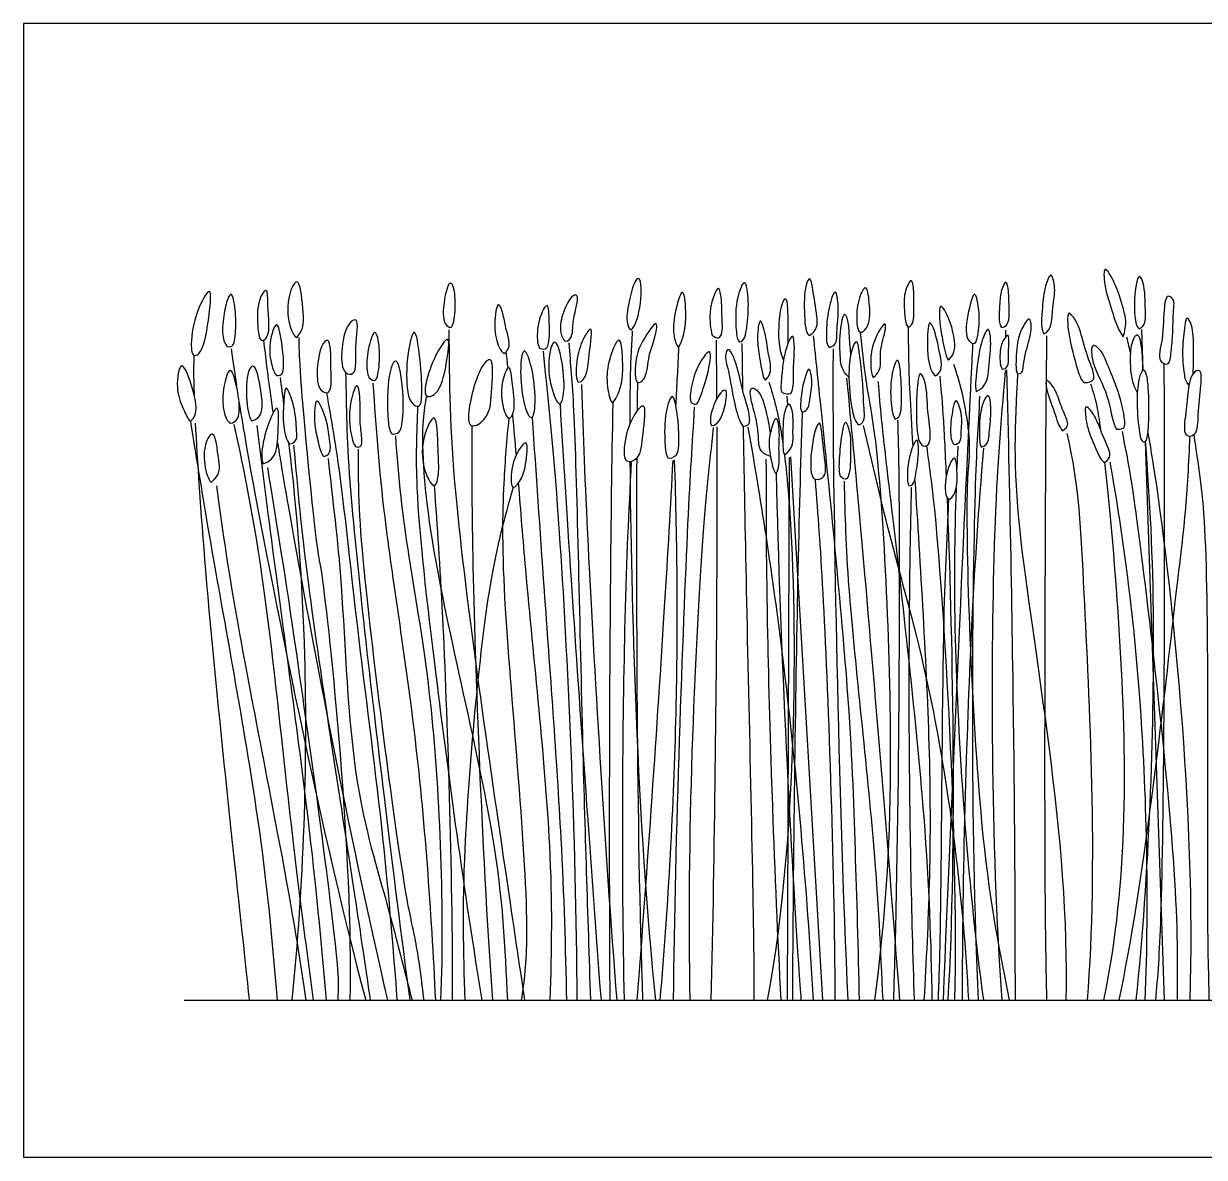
# Model space of a CAD drawing. Header units: millimetres. Extents: x 0.2 to 24.3, y 8.3 to 14.
# Drawn here: x 21.366 to 22.874, y 8.339 to 9.786 of the extents above; entities that cross this region are included whole.
import ezdxf

# ---------------------------------------------------------------- set-up
doc = ezdxf.new("R2010")
doc.units = ezdxf.units.MM
for name, color, linetype, true_color in [('AG-DIAGRAM', 7, 'Continuous', 0xfecc66), ('AG-PLANTS', 7, 'Continuous', 0x66ccff), ('X-VPRT', 6, 'Continuous', 0xff00ff)]:
    doc.layers.add(name, color=color, linetype=linetype, true_color=true_color)

msp = doc.modelspace()

# ---------------------------------------------------------------- linework, layer by layer
at = {"layer": 'AG-DIAGRAM'}
msp.add_line((21.5706, 8.5392), (24.0679, 8.5392), dxfattribs=at)
at = {"layer": 'AG-PLANTS'}
for p, q in [((22.7937, 9.3959), (22.7954, 9.3433)), ((22.3409, 9.3107), (22.3416, 9.2994)), ((22.7985, 9.2529), (22.8227, 8.5392)), ((22.3454, 9.2333), (22.3862, 8.5392)), ((22.3435, 9.2324), (22.3413, 8.5392))]:
    msp.add_line(p, q, dxfattribs=at)
for points, knots in [([(22.1414, 9.3948), (22.1394, 9.3964), (22.1342, 9.4067), (22.1395, 9.4352), (22.1462, 9.4589), (22.159, 9.4659), (22.1538, 9.4041), (22.1414, 9.3948)], [0, 0, 0, 0, 0.195833, 0.501141, 0.783511, 0.935999, 1.71948, 1.71948, 1.71948, 1.71948]), ([(22.3691, 9.3882), (22.3648, 9.3912), (22.3627, 9.4154), (22.3628, 9.4498), (22.3708, 9.4651), (22.3744, 9.4441), (22.3794, 9.4145), (22.3805, 9.394), (22.3691, 9.3882)], [0, 0, 0, 0, 0.288456, 0.640294, 0.812932, 1.023477, 1.35745, 1.627975, 1.627975, 1.627975, 1.627975]), ([(22.6689, 9.3903), (22.6649, 9.3961), (22.6672, 9.4264), (22.6697, 9.4477), (22.6783, 9.4734), (22.6849, 9.4454), (22.6795, 9.4265), (22.6796, 9.3935), (22.6689, 9.3903)], [0, 0, 0, 0, 0.32346, 0.616115, 0.83701, 1.066354, 1.349863, 1.678631, 1.678631, 1.678631, 1.678631]), ([(22.7703, 9.3863), (22.7621, 9.3992), (22.7564, 9.4206), (22.7461, 9.4488), (22.7449, 9.482), (22.7617, 9.4523), (22.7709, 9.4237), (22.7759, 9.4023), (22.7703, 9.3863)], [0, 0, 0, 0, 0.342828, 0.730733, 1.020045, 1.316444, 1.706023, 2.045989, 2.045989, 2.045989, 2.045989]), ([(22.7907, 9.3966), (22.7871, 9.3991), (22.7837, 9.4192), (22.7858, 9.4494), (22.7908, 9.4694), (22.7992, 9.4488), (22.7984, 9.4181), (22.7995, 9.4008), (22.7907, 9.3966)], [0, 0, 0, 0, 0.258667, 0.590458, 0.786921, 0.993433, 1.325268, 1.568899, 1.568899, 1.568899, 1.568899]), ([(21.5832, 9.3629), (21.5801, 9.3646), (21.5785, 9.3851), (21.5864, 9.4209), (21.6071, 9.4563), (21.6024, 9.4112), (21.5963, 9.3687), (21.5853, 9.3617), (21.5832, 9.3629)], [0, 0, 0, 0, 0.223575, 0.564004, 0.815594, 1.094531, 1.451202, 1.61216, 1.61216, 1.61216, 1.61216]), ([(21.6691, 9.3822), (21.6665, 9.3838), (21.6641, 9.4001), (21.6632, 9.4326), (21.6784, 9.4526), (21.6765, 9.4234), (21.682, 9.3871), (21.6713, 9.3808), (21.6691, 9.3822)], [0, 0, 0, 0, 0.176357, 0.483634, 0.67755, 0.910777, 1.219307, 1.380115, 1.380115, 1.380115, 1.380115]), ([(21.7145, 9.3855), (21.7116, 9.3864), (21.7063, 9.3973), (21.7015, 9.418), (21.7054, 9.4465), (21.7178, 9.4649), (21.723, 9.4212), (21.7246, 9.3955), (21.7145, 9.3855)], [0, 0, 0, 0, 0.200032, 0.468187, 0.778546, 0.966509, 1.296645, 1.625002, 1.625002, 1.625002, 1.625002]), ([(22.2454, 9.3887), (22.2431, 9.3959), (22.2413, 9.4177), (22.2454, 9.4339), (22.2538, 9.4552), (22.2581, 9.432), (22.2569, 9.4149), (22.2602, 9.3903), (22.2527, 9.3824), (22.2454, 9.3887)], [0, 0, 0, 0, 0.275825, 0.510141, 0.702997, 0.898731, 1.136263, 1.393844, 1.555411, 1.555411, 1.555411, 1.555411]), ([(22.2797, 9.3799), (22.2771, 9.3833), (22.2751, 9.401), (22.2749, 9.4336), (22.2882, 9.466), (22.2928, 9.4283), (22.29, 9.4018), (22.287, 9.3805), (22.2797, 9.3799)], [0, 0, 0, 0, 0.242948, 0.582292, 0.831142, 1.098162, 1.41832, 1.669173, 1.669173, 1.669173, 1.669173]), ([(22.4344, 9.3925), (22.4312, 9.3937), (22.429, 9.4113), (22.4313, 9.434), (22.4428, 9.4571), (22.4467, 9.4278), (22.4481, 9.4014), (22.4371, 9.3915), (22.4344, 9.3925)], [0, 0, 0, 0, 0.211145, 0.48244, 0.681952, 0.908786, 1.190748, 1.371884, 1.371884, 1.371884, 1.371884]), ([(22.4956, 9.3986), (22.492, 9.4023), (22.4906, 9.4254), (22.4902, 9.4432), (22.5014, 9.4661), (22.5036, 9.4382), (22.5023, 9.4188), (22.5035, 9.4013), (22.4956, 9.3986)], [0, 0, 0, 0, 0.280181, 0.525742, 0.737064, 0.958991, 1.199317, 1.458042, 1.458042, 1.458042, 1.458042]), ([(22.6148, 9.3982), (22.6109, 9.4041), (22.6128, 9.4273), (22.6137, 9.4446), (22.6212, 9.4617), (22.6248, 9.4419), (22.6241, 9.4279), (22.6263, 9.3993), (22.6148, 9.3982)], [0, 0, 0, 0, 0.300545, 0.561573, 0.747445, 0.944615, 1.194504, 1.505616, 1.505616, 1.505616, 1.505616]), ([(22.0574, 9.3809), (22.0547, 9.3833), (22.0502, 9.3923), (22.0523, 9.415), (22.0651, 9.4399), (22.0758, 9.4405), (22.0691, 9.4155), (22.0671, 9.4002), (22.0662, 9.3814), (22.0574, 9.3809)], [0, 0, 0, 0, 0.193954, 0.465953, 0.75593, 0.880515, 1.13757, 1.388041, 1.630568, 1.630568, 1.630568, 1.630568]), ([(22.2025, 9.3728), (22.2004, 9.3739), (22.1945, 9.3896), (22.1963, 9.4135), (22.2077, 9.4548), (22.2135, 9.4162), (22.2106, 9.3868), (22.2025, 9.3728)], [0, 0, 0, 0, 0.216777, 0.530031, 0.817733, 1.087754, 1.59191, 1.59191, 1.59191, 1.59191]), ([(22.3365, 9.3571), (22.3301, 9.3719), (22.3301, 9.4057), (22.3339, 9.4281), (22.3406, 9.4398), (22.3421, 9.4139), (22.3418, 9.3969), (22.3421, 9.3842), (22.3422, 9.3781)], [0, 0, 0, 0, 0.363124, 0.651947, 0.790822, 1.037393, 1.292865, 1.534776, 1.534776, 1.534776, 1.534776]), ([(22.3947, 9.373), (22.3912, 9.3767), (22.3909, 9.3959), (22.3933, 9.4224), (22.4032, 9.4531), (22.4081, 9.421), (22.4038, 9.3948), (22.4051, 9.3749), (22.3947, 9.373)], [0, 0, 0, 0, 0.257551, 0.576502, 0.823055, 1.069471, 1.390645, 1.643815, 1.643815, 1.643815, 1.643815]), ([(22.5721, 9.3836), (22.568, 9.3916), (22.5717, 9.4163), (22.5813, 9.4523), (22.5869, 9.4169), (22.5867, 9.4046), (22.584, 9.3729), (22.5742, 9.3794), (22.5721, 9.3836)], [0, 0, 0, 0, 0.306656, 0.553039, 0.789962, 1.010476, 1.262204, 1.424873, 1.424873, 1.424873, 1.424873]), ([(22.8181, 9.3561), (22.8149, 9.3619), (22.8227, 9.385), (22.8215, 9.4224), (22.8263, 9.4424), (22.8366, 9.4328), (22.8343, 9.423), (22.8343, 9.3905), (22.832, 9.3694), (22.8299, 9.3484), (22.8201, 9.3526), (22.8181, 9.3561)], [0, 0, 0, 0, 0.270518, 0.603017, 0.795528, 0.944058, 1.10616, 1.396121, 1.650685, 1.855261, 2.016068, 2.016068, 2.016068, 2.016068]), ([(21.979, 9.3654), (21.9741, 9.3685), (21.9675, 9.3861), (21.9669, 9.4123), (21.9722, 9.4341), (21.9796, 9.4117), (21.981, 9.3967), (21.9902, 9.3711), (21.979, 9.3654)], [0, 0, 0, 0, 0.266246, 0.578649, 0.783606, 0.998693, 1.255028, 1.56007, 1.56007, 1.56007, 1.56007]), ([(22.0249, 9.3718), (22.023, 9.3748), (22.0211, 9.3836), (22.0227, 9.4087), (22.0366, 9.4359), (22.0371, 9.4021), (22.0382, 9.3805), (22.0331, 9.3686), (22.0249, 9.3718)], [0, 0, 0, 0, 0.191471, 0.490364, 0.731179, 0.993649, 1.285166, 1.480132, 1.480132, 1.480132, 1.480132]), ([(22.4201, 9.3349), (22.4105, 9.3434), (22.4088, 9.3608), (22.4076, 9.3888), (22.414, 9.4238), (22.4198, 9.4027), (22.4201, 9.3859), (22.4216, 9.3704), (22.4222, 9.3627)], [0, 0, 0, 0, 0.274128, 0.622358, 0.915334, 1.118715, 1.382594, 1.672443, 1.672443, 1.672443, 1.672443]), ([(22.5471, 9.3566), (22.5432, 9.3629), (22.5393, 9.3848), (22.5358, 9.4037), (22.5348, 9.4345), (22.5499, 9.4076), (22.5546, 9.3852), (22.5572, 9.3661), (22.5471, 9.3566)], [0, 0, 0, 0, 0.324676, 0.626614, 0.89104, 1.153991, 1.475121, 1.782244, 1.782244, 1.782244, 1.782244]), ([(22.7209, 9.3281), (22.7168, 9.3311), (22.7112, 9.3455), (22.7005, 9.3891), (22.6994, 9.4043), (22.6995, 9.4214), (22.7106, 9.4071), (22.7163, 9.3934), (22.7252, 9.3575), (22.7348, 9.3387), (22.7324, 9.3283), (22.7209, 9.3281)], [0, 0, 0, 0, 0.242737, 0.613568, 0.847891, 1.023215, 1.207371, 1.436397, 1.771302, 2.031257, 2.211388, 2.211388, 2.211388, 2.211388]), ([(21.6887, 9.337), (21.6857, 9.3402), (21.6817, 9.3521), (21.6777, 9.3756), (21.69, 9.4161), (21.6968, 9.3705), (21.6984, 9.3514), (21.6968, 9.3361), (21.6887, 9.337)], [0, 0, 0, 0, 0.217708, 0.512489, 0.789907, 1.087857, 1.376973, 1.576137, 1.576137, 1.576137, 1.576137]), ([(21.777, 9.3408), (21.7721, 9.3451), (21.7705, 9.3684), (21.7769, 9.4024), (21.7958, 9.414), (21.7873, 9.3725), (21.7924, 9.3373), (21.7799, 9.3382), (21.777, 9.3408)], [0, 0, 0, 0, 0.266845, 0.578577, 0.744652, 1.047007, 1.343527, 1.504661, 1.504661, 1.504661, 1.504661]), ([(22.15, 9.3285), (22.1463, 9.331), (22.1468, 9.3581), (22.154, 9.3791), (22.1786, 9.4148), (22.171, 9.3795), (22.1636, 9.3635), (22.1622, 9.3335), (22.1522, 9.3269), (22.15, 9.3285)], [0, 0, 0, 0, 0.260741, 0.542482, 0.806197, 1.037442, 1.280649, 1.557333, 1.71754, 1.71754, 1.71754, 1.71754]), ([(22.3134, 9.3311), (22.3091, 9.3364), (22.3059, 9.3624), (22.302, 9.3814), (22.3059, 9.4176), (22.3149, 9.385), (22.3162, 9.3646), (22.3234, 9.3399), (22.3134, 9.3311)], [0, 0, 0, 0, 0.328082, 0.632949, 0.911933, 1.174936, 1.484001, 1.811283, 1.811283, 1.811283, 1.811283]), ([(22.451, 9.3347), (22.4483, 9.3399), (22.4471, 9.3561), (22.4506, 9.3825), (22.4681, 9.4104), (22.4666, 9.393), (22.4618, 9.3782), (22.4592, 9.3612), (22.462, 9.3415), (22.451, 9.3347)], [0, 0, 0, 0, 0.276167, 0.585476, 1.011015, 1.211853, 1.432979, 1.682485, 1.987082, 1.987082, 1.987082, 1.987082]), ([(22.5306, 9.3367), (22.5261, 9.3395), (22.519, 9.3595), (22.5205, 9.3953), (22.5229, 9.4069), (22.5296, 9.3967), (22.5366, 9.3649), (22.5404, 9.3412), (22.5306, 9.3367)], [0, 0, 0, 0, 0.275798, 0.626193, 0.775853, 0.926263, 1.265612, 1.552961, 1.552961, 1.552961, 1.552961]), ([(22.6356, 9.3394), (22.6336, 9.3417), (22.6333, 9.3524), (22.6344, 9.3835), (22.6431, 9.4017), (22.6512, 9.4128), (22.6542, 9.3977), (22.6494, 9.3795), (22.6424, 9.3528), (22.6424, 9.3392), (22.6356, 9.3394)], [0, 0, 0, 0, 0.1906, 0.499804, 0.756529, 0.914519, 1.085082, 1.333769, 1.631393, 1.830512, 1.830512, 1.830512, 1.830512]), ([(22.8598, 9.3394), (22.8607, 9.3503), (22.8604, 9.3715), (22.8601, 9.399), (22.8513, 9.4148), (22.8489, 9.3983), (22.8451, 9.3697), (22.847, 9.3487), (22.8487, 9.338)], [-1.481496, -1.481496, -1.481496, -1.481496, -1.187058, -0.909536, -0.740042, -0.578005, -0.29296, 0, 0, 0, 0]), ([(21.717, 9.3855), (21.7176, 9.3683), (21.7174, 9.3414), (21.7399, 9.1075), (21.7484, 9.091), (21.7869, 8.7206), (21.7824, 8.5392)], [0, 0, 0, 0, 0.370584, 1.127268, 1.438763, 2.638801, 2.638801, 2.638801, 2.638801]), ([(21.8616, 9.3025), (21.8578, 9.3071), (21.8543, 9.3232), (21.8548, 9.3648), (21.8658, 9.4058), (21.8724, 9.357), (21.8748, 9.3251), (21.8739, 9.2931), (21.8642, 9.2992), (21.8616, 9.3025)], [0, 0, 0, 0, 0.231989, 0.585116, 0.838946, 1.124303, 1.455334, 1.701984, 1.863418, 1.863418, 1.863418, 1.863418]), ([(21.8803, 9.3111), (21.8768, 9.3144), (21.8818, 9.3396), (21.8933, 9.367), (21.912, 9.3936), (21.9057, 9.3481), (21.8972, 9.3135), (21.8827, 9.3089), (21.8803, 9.3111)], [0, 0, 0, 0, 0.257452, 0.568972, 0.783419, 1.072885, 1.396946, 1.574748, 1.574748, 1.574748, 1.574748]), ([(21.9087, 9.3954), (21.9098, 9.325), (21.9092, 9.1921), (21.977, 8.7318), (21.9984, 8.587), (22.0057, 8.5392)], [0, 0, 0, 0, 0.747681, 1.88641, 2.429264, 2.429264, 2.429264, 2.429264]), ([(22.0741, 9.3286), (22.0706, 9.3345), (22.0715, 9.3608), (22.0797, 9.3835), (22.0938, 9.4052), (22.0876, 9.363), (22.085, 9.3293), (22.0741, 9.3286)], [0, 0, 0, 0, 0.310311, 0.61277, 0.816556, 1.135995, 1.489404, 1.489404, 1.489404, 1.489404]), ([(22.1431, 9.394), (22.142, 9.3706), (22.1405, 9.3539), (22.1401, 9.2927), (22.1401, 9.275)], [0.0199748, 0.0199748, 0.0199748, 0.0199748, 0.450681, 0.5948489, 0.5948489, 0.5948489, 0.5948489]), ([(22.3346, 9.3154), (22.3328, 9.3185), (22.3336, 9.3274), (22.3351, 9.3534), (22.3405, 9.3759), (22.3493, 9.3932), (22.3511, 9.3686), (22.3483, 9.3428), (22.35, 9.3206), (22.3452, 9.3112), (22.3346, 9.3154)], [0, 0, 0, 0, 0.188733, 0.474661, 0.761013, 0.944848, 1.167693, 1.47212, 1.738422, 1.919393, 1.919393, 1.919393, 1.919393]), ([(22.3744, 9.3878), (22.3778, 9.3557), (22.3844, 9.2931), (22.4217, 8.9277), (22.4273, 8.746), (22.4319, 8.604), (22.4331, 8.5392)], [0, 0, 0, 0, 0.506669, 1.474317, 2.217532, 2.883607, 2.883607, 2.883607, 2.883607]), ([(22.4344, 9.3925), (22.4366, 9.3719), (22.4412, 9.3253), (22.4613, 9.2354), (22.4813, 8.8087), (22.4638, 8.629), (22.4529, 8.5392)], [0, 0, 0, 0, 0.405437, 0.896418, 1.956375, 2.780349, 2.780349, 2.780349, 2.780349]), ([(22.4956, 9.3986), (22.4962, 9.3703), (22.4958, 9.3451), (22.5, 9.2727), (22.5016, 9.2465)], [0, 0, 0, 0, 0.4740205, 0.6927902, 0.6927902, 0.6927902, 0.6927902]), ([(22.5828, 9.3167), (22.5809, 9.3241), (22.5841, 9.3514), (22.5881, 9.3793), (22.5991, 9.4028), (22.6023, 9.378), (22.5989, 9.3485), (22.597, 9.3228), (22.5828, 9.3167)], [0, 0, 0, 0, 0.349567, 0.699768, 0.938628, 1.170884, 1.528197, 1.869021, 1.869021, 1.869021, 1.869021]), ([(22.6159, 9.3451), (22.6127, 9.3492), (22.6124, 9.3702), (22.6166, 9.382), (22.6251, 9.3924), (22.624, 9.374), (22.6241, 9.3565), (22.6231, 9.3456), (22.6159, 9.3451)], [0, 0, 0, 0, 0.276708, 0.496207, 0.648828, 0.846918, 1.106619, 1.29787, 1.29787, 1.29787, 1.29787]), ([(22.6726, 9.3879), (22.6722, 9.347), (22.671, 9.274), (22.6692, 8.7067), (22.6716, 8.5915), (22.6725, 8.5392)], [0, 0, 0, 0, 0.57046, 1.785168, 2.41605, 2.41605, 2.41605, 2.41605]), ([(22.7886, 9.315), (22.7862, 9.3197), (22.7815, 9.3295), (22.7786, 9.3613), (22.7824, 9.3844), (22.7898, 9.3917), (22.7936, 9.3771), (22.7951, 9.3577), (22.7951, 9.3477), (22.7949, 9.3428)], [0, 0, 0, 0, 0.204358, 0.496613, 0.748072, 0.870898, 1.043008, 1.278743, 1.476954, 1.476954, 1.476954, 1.476954]), ([(21.672, 9.382), (21.6746, 9.3597), (21.6782, 9.3313), (21.6828, 9.2983), (21.6842, 9.2891)], [0, 0, 0, 0, 0.422141, 0.5710672, 0.5710672, 0.5710672, 0.5710672]), ([(21.7454, 9.3187), (21.7421, 9.3224), (21.7393, 9.3359), (21.7427, 9.3733), (21.7582, 9.3893), (21.7578, 9.3453), (21.7596, 9.3109), (21.7482, 9.3157), (21.7454, 9.3187)], [0, 0, 0, 0, 0.211678, 0.53582, 0.703837, 1.013069, 1.296928, 1.474294, 1.474294, 1.474294, 1.474294]), ([(22.062, 9.3788), (22.0643, 9.3499), (22.0709, 9.2904), (22.0787, 8.8661), (22.0862, 8.6505), (22.0898, 8.5392)], [0, 0, 0, 0, 0.479369, 1.525549, 2.439349, 2.439349, 2.439349, 2.439349]), ([(22.1183, 9.3022), (22.1149, 9.3038), (22.1103, 9.3263), (22.1105, 9.3516), (22.1287, 9.3974), (22.1322, 9.3475), (22.13, 9.3169), (22.1183, 9.3022)], [0, 0, 0, 0, 0.264892, 0.590407, 0.899765, 1.218288, 1.595042, 1.595042, 1.595042, 1.595042]), ([(22.2847, 9.2726), (22.2802, 9.2772), (22.2728, 9.3023), (22.2672, 9.3417), (22.2605, 9.3622), (22.2676, 9.3763), (22.2801, 9.3405), (22.284, 9.3152), (22.2952, 9.2852), (22.2927, 9.2723), (22.2847, 9.2726)], [0, 0, 0, 0, 0.299688, 0.65739, 0.910765, 1.055824, 1.347602, 1.652067, 1.959816, 2.153887, 2.153887, 2.153887, 2.153887]), ([(22.3998, 9.3711), (22.3997, 9.346), (22.3985, 9.2968), (22.406, 8.7978), (22.4187, 8.5392)], [0, 0, 0, 0, 0.446378, 1.843606, 1.843606, 1.843606, 1.843606]), ([(22.4328, 9.2739), (22.429, 9.2764), (22.4224, 9.2937), (22.4187, 9.34), (22.4223, 9.3681), (22.4309, 9.3868), (22.4347, 9.3574), (22.4383, 9.3268), (22.4386, 9.2976), (22.4412, 9.2768), (22.4328, 9.2739)], [0, 0, 0, 0, 0.24399, 0.622193, 0.925628, 1.104251, 1.346492, 1.666467, 1.972591, 2.223646, 2.223646, 2.223646, 2.223646]), ([(22.5781, 9.3781), (22.5772, 9.3593), (22.5752, 9.3229), (22.5512, 8.811), (22.5403, 8.5392)], [0, 0, 0, 0, 0.386165, 1.799666, 1.799666, 1.799666, 1.799666]), ([(22.7621, 9.2687), (22.7567, 9.275), (22.7546, 9.307), (22.7339, 9.3455), (22.7298, 9.3616), (22.7298, 9.3802), (22.7437, 9.3681), (22.7492, 9.3534), (22.7633, 9.3225), (22.7737, 9.2815), (22.7728, 9.2675), (22.7621, 9.2687)], [0, 0, 0, 0, 0.33664, 0.703772, 0.93713, 1.124864, 1.31132, 1.535401, 1.857555, 2.223495, 2.421735, 2.421735, 2.421735, 2.421735]), ([(21.5832, 9.3629), (21.583, 9.3552), (21.5824, 9.3469), (21.583, 9.3236), (21.5834, 9.3121)], [0, 0, 0, 0, 0.2473979, 0.4118356, 0.4118356, 0.4118356, 0.4118356]), ([(21.8365, 9.2624), (21.8331, 9.2658), (21.8301, 9.2815), (21.8295, 9.3367), (21.8438, 9.3675), (21.8521, 9.3112), (21.85, 9.2808), (21.8471, 9.262), (21.8365, 9.2624)], [0, 0, 0, 0, 0.240524, 0.672634, 0.903917, 1.260247, 1.604993, 1.841389, 1.841389, 1.841389, 1.841389]), ([(21.9383, 9.273), (21.9341, 9.2743), (21.9321, 9.2939), (21.9474, 9.3495), (21.9669, 9.3634), (21.9632, 9.3188), (21.9623, 9.2832), (21.9427, 9.2717), (21.9383, 9.273)], [0, 0, 0, 0, 0.221545, 0.625819, 0.802699, 1.106244, 1.429726, 1.660982, 1.660982, 1.660982, 1.660982]), ([(22.0292, 9.3681), (22.0372, 9.291), (22.0526, 9.1458), (22.0715, 8.747), (22.0724, 8.5392)], [0, 0, 0, 0, 0.784685, 1.983046, 1.983046, 1.983046, 1.983046]), ([(22.218, 9.3029), (22.2161, 9.3095), (22.2198, 9.3297), (22.227, 9.3516), (22.2469, 9.3781), (22.2391, 9.3331), (22.2302, 9.31), (22.2253, 9.2973), (22.218, 9.3029)], [0, 0, 0, 0, 0.283583, 0.580022, 0.818232, 1.128658, 1.444188, 1.639623, 1.639623, 1.639623, 1.639623]), ([(22.4793, 9.2814), (22.4762, 9.2845), (22.4729, 9.3042), (22.4731, 9.3366), (22.4827, 9.3654), (22.4871, 9.3351), (22.4874, 9.3067), (22.4869, 9.2837), (22.4793, 9.2814)], [0, 0, 0, 0, 0.254209, 0.594718, 0.828114, 1.064194, 1.391483, 1.656257, 1.656257, 1.656257, 1.656257]), ([(21.5786, 9.2789), (21.5749, 9.2821), (21.5689, 9.2963), (21.559, 9.3186), (21.5665, 9.3649), (21.5833, 9.3164), (21.5894, 9.287), (21.5786, 9.2789)], [0, 0, 0, 0, 0.260301, 0.585575, 0.904871, 1.258676, 1.637049, 1.637049, 1.637049, 1.637049]), ([(21.6292, 9.2763), (21.6259, 9.2789), (21.6195, 9.2916), (21.6197, 9.3216), (21.6294, 9.3532), (21.6388, 9.3218), (21.6428, 9.2927), (21.6383, 9.277), (21.6292, 9.2763)], [0, 0, 0, 0, 0.224294, 0.549027, 0.803418, 1.055799, 1.384472, 1.609567, 1.609567, 1.609567, 1.609567]), ([(21.6566, 9.2791), (21.6532, 9.2855), (21.6489, 9.3088), (21.6511, 9.3445), (21.6621, 9.353), (21.6698, 9.3166), (21.6732, 9.2826), (21.6566, 9.2791)], [0, 0, 0, 0, 0.346554, 0.721919, 0.878386, 1.234585, 1.636873, 1.636873, 1.636873, 1.636873]), ([(21.777, 9.3408), (21.778, 9.2941), (21.7781, 9.2019), (21.8263, 8.7936), (21.8476, 8.6242), (21.859, 8.5392)], [0, 0, 0, 0, 0.608849, 1.642827, 2.450402, 2.450402, 2.450402, 2.450402]), ([(21.9856, 9.2826), (21.9824, 9.2831), (21.9754, 9.3021), (21.9756, 9.3278), (21.9868, 9.3568), (21.9905, 9.3219), (21.9947, 9.2931), (21.9879, 9.2822), (21.9856, 9.2826)], [0, 0, 0, 0, 0.222104, 0.510158, 0.727506, 0.97194, 1.272565, 1.437195, 1.437195, 1.437195, 1.437195]), ([(22.3601, 9.2904), (22.3574, 9.2937), (22.3589, 9.3115), (22.3622, 9.3308), (22.3697, 9.3518), (22.3743, 9.3277), (22.3697, 9.3077), (22.3688, 9.2921), (22.3601, 9.2904)], [0, 0, 0, 0, 0.247238, 0.523094, 0.725994, 0.943053, 1.223648, 1.452871, 1.452871, 1.452871, 1.452871]), ([(22.5127, 9.249), (22.5066, 9.255), (22.5057, 9.2937), (22.507, 9.3245), (22.5106, 9.3448), (22.5204, 9.324), (22.5191, 9.294), (22.5281, 9.2468), (22.5155, 9.2462), (22.5127, 9.249)], [0, 0, 0, 0, 0.336429, 0.649136, 0.824441, 1.012759, 1.321814, 1.655485, 1.809282, 1.809282, 1.809282, 1.809282]), ([(22.5537, 9.3517), (22.5649, 9.3206), (22.5778, 9.2484), (22.5657, 9.1952), (22.5826, 8.7498), (22.6103, 8.6126), (22.625, 8.5392)], [0, 0, 0, 0, 0.512395, 0.91198, 1.976128, 2.736929, 2.736929, 2.736929, 2.736929]), ([(22.6199, 9.3434), (22.6138, 9.2736), (22.6014, 9.1362), (22.6007, 8.7395), (22.6154, 8.5392)], [0, 0, 0, 0, 0.746114, 1.983183, 1.983183, 1.983183, 1.983183]), ([(22.6214, 9.3443), (22.6258, 9.1769), (22.6315, 8.8472), (22.6322, 8.6426), (22.6323, 8.5392)], [0.110313, 0.110313, 0.110313, 0.110313, 1.198081, 2.090622, 2.090622, 2.090622, 2.090622]), ([(22.6356, 9.3394), (22.632, 9.2725), (22.6247, 9.1406), (22.7034, 8.7413), (22.697, 8.5392)], [0, 0, 0, 0, 0.729049, 1.976173, 1.976173, 1.976173, 1.976173]), ([(22.8225, 9.3522), (22.8228, 9.2918), (22.8232, 9.1855), (22.8225, 8.6703), (22.8144, 8.5699), (22.8118, 8.5392)], [0, 0, 0, 0, 0.692818, 1.870973, 2.327755, 2.327755, 2.327755, 2.327755]), ([(22.8511, 9.2614), (22.8468, 9.2656), (22.8514, 9.2915), (22.8533, 9.3195), (22.8574, 9.3401), (22.8711, 9.3467), (22.87, 9.3213), (22.8654, 9.2892), (22.8666, 9.2604), (22.8537, 9.2588), (22.8511, 9.2614)], [0, 0, 0, 0, 0.27117, 0.561943, 0.791017, 0.939799, 1.162479, 1.476488, 1.734832, 1.903585, 1.903585, 1.903585, 1.903585]), ([(21.7895, 9.2464), (21.7855, 9.2524), (21.7808, 9.2756), (21.7821, 9.3018), (21.7927, 9.3348), (21.7964, 9.2994), (21.7947, 9.2767), (21.7985, 9.2563), (21.7973, 9.2438), (21.7895, 9.2464)], [0, 0, 0, 0, 0.295783, 0.607485, 0.855965, 1.114554, 1.401154, 1.659157, 1.851181, 1.851181, 1.851181, 1.851181]), ([(21.8119, 9.3274), (21.8158, 9.2702), (21.8239, 9.1523), (21.8703, 8.8763), (21.8862, 8.6539), (21.8917, 8.5392)], [0, 0, 0, 0, 0.674672, 1.529249, 2.484108, 2.484108, 2.484108, 2.484108]), ([(22.0783, 9.3255), (22.0807, 9.2566), (22.0853, 9.1216), (22.1079, 8.7352), (22.1234, 8.5392)], [0, 0, 0, 0, 0.739464, 1.960502, 1.960502, 1.960502, 1.960502]), ([(22.15, 9.3285), (22.1498, 9.3211), (22.1496, 9.3184), (22.1493, 9.2976), (22.1493, 9.2917)], [0, 0, 0, 0, 0.2414278, 0.3165626, 0.3165626, 0.3165626, 0.3165626]), ([(22.3179, 9.3284), (22.3211, 9.3184), (22.3263, 9.3008), (22.3326, 9.2711), (22.3356, 9.2505)], [0, 0, 0, 0, 0.2885568, 0.5858716, 0.5858716, 0.5858716, 0.5858716]), ([(22.4171, 9.3336), (22.4232, 9.2695), (22.4351, 9.1454), (22.4692, 8.7453), (22.4847, 8.5392)], [0, 0, 0, 0, 0.714563, 1.949206, 1.949206, 1.949206, 1.949206]), ([(22.4572, 9.3294), (22.4585, 9.3133), (22.4616, 9.2761), (22.4745, 9.1679), (22.5202, 8.775), (22.5247, 8.6146), (22.5261, 8.5392)], [0, 0, 0, 0, 0.357586, 0.887275, 1.922149, 2.664313, 2.664313, 2.664313, 2.664313]), ([(22.536, 9.3362), (22.5375, 9.3197), (22.5393, 9.3085), (22.5428, 9.2416), (22.5443, 9.2079)], [0, 0, 0, 0, 0.3630247, 0.6091811, 0.6091811, 0.6091811, 0.6091811]), ([(22.6929, 9.2664), (22.6883, 9.2714), (22.6826, 9.2917), (22.6719, 9.3179), (22.6709, 9.3354), (22.6843, 9.3199), (22.6892, 9.3022), (22.6987, 9.2813), (22.7014, 9.2719), (22.6929, 9.2664)], [0, 0, 0, 0, 0.31, 0.647743, 0.835877, 1.053994, 1.328568, 1.615779, 1.83024, 1.83024, 1.83024, 1.83024]), ([(22.7289, 9.3263), (22.7317, 9.3167), (22.7353, 9.3081), (22.7398, 9.2801), (22.7414, 9.2683)], [0, 0, 0, 0, 0.2817871, 0.4335098, 0.4335098, 0.4335098, 0.4335098]), ([(22.8487, 9.338), (22.8489, 9.3351), (22.8505, 9.3295), (22.8531, 9.3258), (22.8545, 9.3242)], [0, 0, 0, 0, 0.1511903, 0.2831245, 0.2831245, 0.2831245, 0.2831245]), ([(21.7057, 9.2497), (21.7011, 9.2535), (21.6964, 9.2745), (21.6977, 9.299), (21.6996, 9.3315), (21.7133, 9.2947), (21.7137, 9.2688), (21.7158, 9.2518), (21.7057, 9.2497)], [0, 0, 0, 0, 0.276107, 0.585016, 0.825859, 1.104524, 1.423548, 1.656188, 1.656188, 1.656188, 1.656188]), ([(21.7525, 9.315), (21.7588, 9.2795), (21.7716, 9.2058), (21.7914, 9.0087), (21.8238, 8.7691), (21.8371, 8.613), (21.8426, 8.5392)], [0, 0, 0, 0, 0.534755, 1.251953, 2.075423, 2.800064, 2.800064, 2.800064, 2.800064]), ([(21.8803, 9.3111), (21.8785, 9.3006), (21.8733, 9.2751), (21.8783, 9.1202), (21.9749, 8.7498), (21.9803, 8.6085), (21.9837, 8.5392)], [0, 0, 0, 0, 0.29087, 0.911463, 1.930673, 2.661897, 2.661897, 2.661897, 2.661897]), ([(22.1896, 9.2314), (22.186, 9.2353), (22.1846, 9.2531), (22.184, 9.2869), (22.1954, 9.3212), (22.2018, 9.2834), (22.2035, 9.2544), (22.2021, 9.2322), (22.1896, 9.2314)], [0, 0, 0, 0, 0.254459, 0.607503, 0.867848, 1.141612, 1.48131, 1.74744, 1.74744, 1.74744, 1.74744]), ([(22.2444, 9.2731), (22.2422, 9.2771), (22.2436, 9.2926), (22.2542, 9.3147), (22.2648, 9.3212), (22.2634, 9.3002), (22.2547, 9.273), (22.2444, 9.2731)], [0, 0, 0, 0, 0.246992, 0.538035, 0.686542, 0.922738, 1.251263, 1.251263, 1.251263, 1.251263]), ([(22.3197, 9.2338), (22.3047, 9.2389), (22.3055, 9.2562), (22.3013, 9.2868), (22.2939, 9.3066), (22.2935, 9.3245), (22.3082, 9.3159), (22.3151, 9.2874), (22.3186, 9.2713), (22.3194, 9.2626)], [0, 0, 0, 0, 0.275963, 0.616236, 0.905121, 1.113679, 1.306379, 1.633185, 1.940826, 1.940826, 1.940826, 1.940826]), ([(22.5871, 9.3109), (22.5848, 9.2697), (22.5787, 9.1888), (22.5745, 8.7588), (22.5853, 8.5392)], [0, 0, 0, 0, 0.572102, 1.866758, 1.866758, 1.866758, 1.866758]), ([(22.5893, 9.2457), (22.5868, 9.2484), (22.5872, 9.2634), (22.5861, 9.2926), (22.5993, 9.3198), (22.6025, 9.2907), (22.5994, 9.2661), (22.5982, 9.2478), (22.5893, 9.2457)], [0, 0, 0, 0, 0.222934, 0.547805, 0.785997, 1.021055, 1.32836, 1.571705, 1.571705, 1.571705, 1.571705]), ([(21.6407, 9.3033), (21.6433, 9.2872), (21.6641, 9.1613), (21.7409, 8.7719), (21.8026, 8.5392)], [0.346802, 0.346802, 0.346802, 0.346802, 0.580859, 1.963352, 1.963352, 1.963352, 1.963352]), ([(21.6716, 9.2244), (21.6701, 9.2275), (21.669, 9.2379), (21.6741, 9.2681), (21.6927, 9.3093), (21.6904, 9.2628), (21.6898, 9.2296), (21.6716, 9.2244)], [0, 0, 0, 0, 0.216743, 0.584851, 0.912549, 1.253032, 1.662477, 1.662477, 1.662477, 1.662477]), ([(21.7491, 9.2337), (21.7449, 9.2378), (21.7414, 9.2555), (21.7362, 9.2746), (21.738, 9.3192), (21.7543, 9.2765), (21.7556, 9.2592), (21.7599, 9.2353), (21.7491, 9.2337)], [0, 0, 0, 0, 0.25937, 0.542793, 0.830748, 1.122207, 1.402724, 1.677448, 1.677448, 1.677448, 1.677448]), ([(21.869, 9.2978), (21.8676, 9.2632), (21.8645, 9.1882), (21.8929, 8.9414), (21.9281, 8.6772), (21.9512, 8.5392)], [0, 0, 0, 0, 0.524316, 1.322009, 2.375772, 2.375772, 2.375772, 2.375772]), ([(22.0509, 9.3011), (22.0554, 9.2261), (22.0644, 9.0789), (22.0894, 8.7205), (22.1033, 8.5392)], [0, 0, 0, 0, 0.772509, 1.947509, 1.947509, 1.947509, 1.947509]), ([(22.1183, 9.3022), (22.1169, 9.2222), (22.1144, 9.0673), (22.1133, 8.7171), (22.1145, 8.5392)], [0, 0, 0, 0, 0.796888, 1.942915, 1.942915, 1.942915, 1.942915]), ([(22.1362, 9.2282), (22.1321, 9.2308), (22.1326, 9.2513), (22.1407, 9.2826), (22.1633, 9.3092), (22.1559, 9.2601), (22.1549, 9.2308), (22.1395, 9.226), (22.1362, 9.2282)], [0, 0, 0, 0, 0.232978, 0.549956, 0.771433, 1.077005, 1.367041, 1.557654, 1.557654, 1.557654, 1.557654]), ([(22.2225, 9.2969), (22.2194, 9.2471), (22.2128, 9.1501), (22.1977, 8.7475), (22.1955, 8.5392)], [0, 0, 0, 0, 0.629808, 1.872945, 1.872945, 1.872945, 1.872945]), ([(22.3377, 9.2357), (22.3349, 9.2409), (22.3364, 9.2636), (22.3351, 9.2855), (22.3435, 9.3066), (22.35, 9.2854), (22.3475, 9.2643), (22.35, 9.2441), (22.3377, 9.2357)], [0, 0, 0, 0, 0.314957, 0.628937, 0.855325, 1.079174, 1.385034, 1.691683, 1.691683, 1.691683, 1.691683]), ([(22.5544, 9.2488), (22.551, 9.2521), (22.5487, 9.2681), (22.5522, 9.2919), (22.5566, 9.3112), (22.566, 9.2858), (22.5628, 9.2657), (22.5637, 9.2498), (22.5544, 9.2488)], [0, 0, 0, 0, 0.244644, 0.54229, 0.729976, 0.967521, 1.249219, 1.47697, 1.47697, 1.47697, 1.47697]), ([(22.7466, 9.2259), (22.7427, 9.2277), (22.7351, 9.2439), (22.7242, 9.2694), (22.7223, 9.2864), (22.7214, 9.301), (22.7324, 9.2891), (22.7393, 9.2741), (22.7488, 9.2495), (22.7565, 9.2322), (22.7466, 9.2259)], [0, 0, 0, 0, 0.194321, 0.535326, 0.78058, 0.943782, 1.119367, 1.362415, 1.701831, 1.893452, 1.893452, 1.893452, 1.893452]), ([(21.5786, 9.2789), (21.5872, 9.2266), (21.603, 9.1242), (21.67, 8.766), (21.6828, 8.6177), (21.6894, 8.5392)], [0, 0, 0, 0, 0.648499, 1.615046, 2.405768, 2.405768, 2.405768, 2.405768]), ([(21.8831, 9.2041), (21.8782, 9.2129), (21.8714, 9.2402), (21.8805, 9.2721), (21.8938, 9.2919), (21.895, 9.239), (21.8968, 9.2145), (21.8924, 9.1921), (21.8857, 9.1993), (21.8831, 9.2041)], [0, 0, 0, 0, 0.311261, 0.618741, 0.788779, 1.113781, 1.405058, 1.60377, 1.772054, 1.772054, 1.772054, 1.772054]), ([(21.9856, 9.2826), (21.9826, 9.255), (21.9776, 9.1919), (21.9754, 9.0405), (22.0163, 8.6492), (22.005, 8.5631), (22.0014, 8.5392)], [0, 0, 0, 0, 0.4696, 1.121453, 2.17174, 2.560823, 2.560823, 2.560823, 2.560823]), ([(22.0152, 9.2839), (22.0204, 9.2101), (22.03, 9.0649), (22.0534, 8.7561), (22.0578, 8.6068), (22.0592, 8.5392)], [0, 0, 0, 0, 0.76631, 1.682178, 2.373013, 2.373013, 2.373013, 2.373013]), ([(22.3272, 9.2117), (22.3237, 9.2134), (22.3165, 9.2452), (22.319, 9.2639), (22.3276, 9.2902), (22.3324, 9.2645), (22.3294, 9.2424), (22.3325, 9.2216), (22.3272, 9.2117)], [0, 0, 0, 0, 0.310804, 0.591943, 0.816491, 1.03241, 1.31952, 1.599534, 1.599534, 1.599534, 1.599534]), ([(22.3601, 9.2904), (22.358, 9.2179), (22.3538, 9.0744), (22.3485, 8.7184), (22.3479, 8.5392)], [0, 0, 0, 0, 0.75884, 1.937168, 1.937168, 1.937168, 1.937168]), ([(22.4823, 9.2801), (22.4829, 9.2552), (22.4849, 9.2072), (22.4848, 8.7721), (22.4768, 8.5392)], [0, 0, 0, 0, 0.445163, 1.739093, 1.739093, 1.739093, 1.739093]), ([(21.5849, 9.2764), (21.5873, 9.2298), (21.6011, 9.017), (21.6464, 8.6109), (21.6522, 8.5541), (21.6537, 8.5392)], [0.558681, 0.558681, 0.558681, 0.558681, 1.064465, 2.213651, 2.542179, 2.542179, 2.542179, 2.542179]), ([(21.6051, 9.2004), (21.602, 9.2042), (21.597, 9.2162), (21.5942, 9.2463), (21.6099, 9.2736), (21.6147, 9.2269), (21.6176, 9.2107), (21.6051, 9.2004)], [0, 0, 0, 0, 0.261301, 0.624082, 0.883338, 1.252189, 1.572989, 1.572989, 1.572989, 1.572989]), ([(21.6343, 9.2747), (21.6477, 9.2123), (21.6725, 9.0885), (21.6991, 8.8291), (21.7207, 8.6503), (21.7308, 8.575), (21.7357, 8.5392)], [0, 0, 0, 0, 0.71177, 1.545169, 2.23627, 2.771845, 2.771845, 2.771845, 2.771845]), ([(21.6634, 9.2731), (21.6706, 9.2163), (21.6844, 9.1046), (21.7316, 8.7653), (21.7452, 8.617), (21.7521, 8.5392)], [0, 0, 0, 0, 0.674602, 1.613723, 2.400813, 2.400813, 2.400813, 2.400813]), ([(21.9383, 9.273), (21.9382, 9.2215), (21.9372, 9.1208), (21.9502, 8.7361), (21.9646, 8.5392)], [0, 0, 0, 0, 0.639292, 1.857577, 1.857577, 1.857577, 1.857577]), ([(22.2468, 9.2705), (22.2413, 9.2203), (22.2292, 9.1229), (22.2122, 8.7379), (22.2169, 8.5392)], [0, 0, 0, 0, 0.632936, 1.846643, 1.846643, 1.846643, 1.846643]), ([(22.2512, 9.2716), (22.2514, 9.2193), (22.2516, 9.0393), (22.2482, 8.7283), (22.2438, 8.5392)], [0.354688, 0.354688, 0.354688, 0.354688, 0.863827, 2.063321, 2.063321, 2.063321, 2.063321]), ([(22.2849, 9.2723), (22.2859, 9.2142), (22.289, 9.0355), (22.299, 8.6344), (22.2985, 8.5545), (22.2984, 8.5392)], [0.331777, 0.331777, 0.331777, 0.331777, 0.89168, 2.021313, 2.309812, 2.309812, 2.309812, 2.309812]), ([(22.291, 9.2713), (22.3089, 9.1693), (22.3398, 8.9694), (22.3665, 8.6822), (22.3742, 8.5392)], [0, 0, 0, 0, 0.906869, 1.945218, 1.945218, 1.945218, 1.945218]), ([(22.3768, 9.2048), (22.3732, 9.2063), (22.3694, 9.219), (22.3737, 9.261), (22.3846, 9.2856), (22.3865, 9.2411), (22.3941, 9.2064), (22.38, 9.2034), (22.3768, 9.2048)], [0, 0, 0, 0, 0.191322, 0.542337, 0.732707, 1.029239, 1.334782, 1.50904, 1.50904, 1.50904, 1.50904]), ([(22.4087, 9.2089), (22.4068, 9.2157), (22.4078, 9.2358), (22.4104, 9.2616), (22.4153, 9.2837), (22.4235, 9.2603), (22.422, 9.2397), (22.4228, 9.2108), (22.416, 9.202), (22.4087, 9.2089)], [0, 0, 0, 0, 0.286496, 0.593725, 0.797289, 1.015956, 1.292984, 1.595851, 1.773074, 1.773074, 1.773074, 1.773074]), ([(22.4381, 9.2734), (22.4498, 9.2249), (22.473, 9.122), (22.5337, 8.9178), (22.5665, 8.6678), (22.5728, 8.5392)], [0, 0, 0, 0, 0.629234, 1.386799, 2.363248, 2.363248, 2.363248, 2.363248]), ([(22.769, 9.2655), (22.7737, 9.2409), (22.7848, 9.1957), (22.8406, 8.7196), (22.8397, 8.5958), (22.8395, 8.5392)], [0, 0, 0, 0, 0.446461, 1.5652, 2.214755, 2.214755, 2.214755, 2.214755]), ([(22.802, 9.2637), (22.8041, 9.2522), (22.8288, 9.1075), (22.8638, 8.7743), (22.8556, 8.5392)], [0.53403, 0.53403, 0.53403, 0.53403, 0.659065, 1.982796, 1.982796, 1.982796, 1.982796]), ([(21.6902, 9.2503), (21.6936, 9.2286), (21.7176, 9.0853), (21.7814, 8.7484), (21.8306, 8.5392)], [0.759062, 0.759062, 0.759062, 0.759062, 1.043487, 2.349534, 2.349534, 2.349534, 2.349534]), ([(21.7042, 9.2513), (21.7148, 9.1628), (21.7315, 8.95), (21.7234, 8.6857), (21.7081, 8.5392)], [0.230783, 0.230783, 0.230783, 0.230783, 0.972041, 2.029968, 2.029968, 2.029968, 2.029968]), ([(21.8407, 9.2599), (21.8436, 9.2081), (21.8571, 9.0987), (21.8918, 8.9172), (21.9033, 8.6663), (21.8984, 8.5392)], [0.012454, 0.012454, 0.012454, 0.012454, 0.646993, 1.351013, 2.355629, 2.355629, 2.355629, 2.355629]), ([(21.9909, 9.1944), (21.9882, 9.1952), (21.9877, 9.2163), (21.9956, 9.2407), (22.0115, 9.2586), (22.0072, 9.2209), (22.0027, 9.2056), (21.9933, 9.1937), (21.9909, 9.1944)], [0, 0, 0, 0, 0.222799, 0.509792, 0.688586, 0.954872, 1.192484, 1.379309, 1.379309, 1.379309, 1.379309]), ([(22.4968, 9.1962), (22.4944, 9.2002), (22.4945, 9.2184), (22.4981, 9.2397), (22.5083, 9.2618), (22.5097, 9.237), (22.5062, 9.2177), (22.5039, 9.1964), (22.4968, 9.1962)], [0, 0, 0, 0, 0.25146, 0.53494, 0.744883, 0.957161, 1.236697, 1.492747, 1.492747, 1.492747, 1.492747]), ([(22.6986, 9.263), (22.714, 9.1953), (22.7193, 9.0618), (22.7386, 8.7136), (22.7244, 8.5392)], [0, 0, 0, 0, 0.742098, 1.896399, 1.896399, 1.896399, 1.896399]), ([(22.8554, 9.2598), (22.8542, 9.2257), (22.8496, 9.1505), (22.8363, 9.0539), (22.7966, 8.6883), (22.7649, 8.5392)], [0, 0, 0, 0, 0.520425, 1.154363, 2.26991, 2.26991, 2.26991, 2.26991]), ([(22.7986, 9.2529), (22.8043, 9.1747), (22.8139, 9.0197), (22.8036, 8.6991), (22.7867, 8.5392)], [0, 0, 0, 0, 0.789258, 1.904278, 1.904278, 1.904278, 1.904278]), ([(22.8607, 9.2615), (22.8661, 9.2214), (22.8819, 9.1496), (22.8763, 8.6852), (22.8792, 8.5766), (22.8801, 8.5392)], [0, 0, 0, 0, 0.566711, 1.686722, 2.192231, 2.192231, 2.192231, 2.192231]), ([(21.7105, 9.248), (21.7161, 9.1886), (21.7251, 9.0785), (21.7873, 8.6839), (21.8029, 8.5766), (21.8084, 8.5392)], [0, 0, 0, 0, 0.687931, 1.730778, 2.231492, 2.231492, 2.231492, 2.231492]), ([(21.793, 9.2429), (21.7926, 9.1889), (21.7964, 9.0916), (21.8504, 8.6751), (21.8668, 8.6176), (21.8741, 8.5634), (21.8767, 8.5392)], [0.007939, 0.007939, 0.007939, 0.007939, 0.671199, 1.704537, 2.123299, 2.562833, 2.562833, 2.562833, 2.562833]), ([(22.3376, 9.2359), (22.3395, 9.2209), (22.3536, 9.0853), (22.3565, 8.7583), (22.3158, 8.5392)], [0.651703, 0.651703, 0.651703, 0.651703, 0.844532, 2.136936, 2.136936, 2.136936, 2.136936]), ([(22.5191, 9.2474), (22.5232, 9.2161), (22.5336, 9.1561), (22.5599, 8.7527), (22.555, 8.5392)], [0, 0, 0, 0, 0.500626, 1.744114, 1.744114, 1.744114, 1.744114]), ([(22.5918, 9.2444), (22.5856, 9.166), (22.5743, 9.0129), (22.5646, 8.6981), (22.5648, 8.5392)], [0, 0, 0, 0, 0.790383, 1.881677, 1.881677, 1.881677, 1.881677]), ([(21.677, 9.2195), (21.6901, 9.1404), (21.7109, 9.0109), (21.7716, 8.5724), (21.7671, 8.5503), (21.767, 8.5392)], [0, 0, 0, 0, 0.798162, 1.843291, 2.139311, 2.139311, 2.139311, 2.139311]), ([(21.7545, 9.2311), (21.7605, 9.177), (21.7745, 9.0711), (21.7816, 8.8198), (21.8314, 8.6628), (21.8512, 8.5791), (21.862, 8.5392)], [0, 0, 0, 0, 0.657068, 1.468538, 2.13228, 2.704677, 2.704677, 2.704677, 2.704677]), ([(22.142, 9.2276), (22.1385, 9.1601), (22.1318, 9.0284), (22.1289, 8.7039), (22.1329, 8.5392)], [0, 0, 0, 0, 0.732615, 1.843064, 1.843064, 1.843064, 1.843064]), ([(22.195, 9.2286), (22.1919, 9.1699), (22.1809, 8.9797), (22.1623, 8.7089), (22.1491, 8.5392)], [0.420107, 0.420107, 0.420107, 0.420107, 0.936979, 2.054661, 2.054661, 2.054661, 2.054661]), ([(22.1969, 9.2288), (22.2005, 9.1213), (22.2024, 8.9108), (22.1892, 8.6617), (22.1785, 8.5392)], [0, 0, 0, 0, 0.924006, 1.889285, 1.889285, 1.889285, 1.889285]), ([(22.3141, 9.2301), (22.3141, 9.1556), (22.3144, 9.0106), (22.3245, 8.6975), (22.3331, 8.5392)], [0, 0, 0, 0, 0.769193, 1.856064, 1.856064, 1.856064, 1.856064]), ([(22.5473, 9.1795), (22.5435, 9.1809), (22.5405, 9.2059), (22.5551, 9.2399), (22.5586, 9.2177), (22.5591, 9.189), (22.5498, 9.1785), (22.5473, 9.1795)], [0, 0, 0, 0, 0.264363, 0.536773, 0.714925, 1.007885, 1.183445, 1.183445, 1.183445, 1.183445]), ([(22.7468, 9.2258), (22.7534, 9.1674), (22.7737, 8.9344), (22.7773, 8.6945), (22.7455, 8.5392)], [0.590469, 0.590469, 0.590469, 0.590469, 1.163498, 2.243144, 2.243144, 2.243144, 2.243144]), ([(22.7536, 9.2265), (22.7708, 9.127), (22.7972, 8.9296), (22.8035, 8.6685), (22.7982, 8.5392)], [0, 0, 0, 0, 0.895353, 1.89212, 1.89212, 1.89212, 1.89212]), ([(22.3272, 9.2117), (22.331, 9.0027), (22.3514, 8.6371), (22.3578, 8.5513), (22.3588, 8.5392)], [0, 0, 0, 0, 1.288135, 1.52942, 1.52942, 1.52942, 1.52942]), ([(22.3768, 9.2048), (22.3805, 9.1562), (22.3882, 9.0614), (22.4017, 8.7164), (22.402, 8.5392)], [0, 0, 0, 0, 0.622031, 1.773476, 1.773476, 1.773476, 1.773476]), ([(21.6118, 9.1963), (21.6194, 9.1429), (21.6323, 9.0436), (21.7059, 8.6777), (21.7188, 8.5873), (21.7263, 8.5392)], [0, 0, 0, 0, 0.65403, 1.629317, 2.250812, 2.250812, 2.250812, 2.250812]), ([(21.89, 9.1967), (21.8941, 9.1406), (21.9025, 9.0283), (21.9137, 8.7023), (21.9132, 8.5392)], [0, 0, 0, 0, 0.668439, 1.806202, 1.806202, 1.806202, 1.806202]), ([(21.9909, 9.1944), (21.9796, 9.1531), (21.9554, 9.0736), (21.924, 8.7235), (21.9271, 8.6037), (21.9293, 8.5392)], [0, 0, 0, 0, 0.583034, 1.528998, 2.244641, 2.244641, 2.244641, 2.244641]), ([(21.9976, 9.1997), (22.0004, 9.1644), (22.0116, 9.022), (22.0425, 8.7494), (22.0401, 8.6033), (22.038, 8.5392)], [0.524689, 0.524689, 0.524689, 0.524689, 0.855782, 1.823397, 2.497533, 2.497533, 2.497533, 2.497533]), ([(22.4138, 9.2021), (22.4152, 9.1564), (22.4164, 9.0662), (22.4536, 8.7478), (22.4604, 8.605), (22.4632, 8.5392)], [0, 0, 0, 0, 0.602024, 1.528117, 2.21401, 2.21401, 2.21401, 2.21401]), ([(22.4996, 9.1941), (22.4972, 9.0877), (22.4953, 8.8797), (22.4996, 8.6513), (22.5034, 8.5392)], [0, 0, 0, 0, 0.919162, 1.840363, 1.840363, 1.840363, 1.840363]), ([(22.5043, 9.2028), (22.5108, 9.0997), (22.5295, 8.8101), (22.5217, 8.6414), (22.5159, 8.5392)], [0.807293, 0.807293, 0.807293, 0.807293, 1.576752, 2.449632, 2.449632, 2.449632, 2.449632]), ([(22.557, 9.1928), (22.5548, 9.1325), (22.5525, 8.9747), (22.5708, 8.6942), (22.5918, 8.5392)], [0.182329, 0.182329, 0.182329, 0.182329, 0.807372, 1.889542, 1.889542, 1.889542, 1.889542]), ([(22.5473, 9.1795), (22.5447, 9.1235), (22.539, 9.0224), (22.538, 8.6499), (22.5349, 8.5647), (22.5339, 8.5392)], [0, 0, 0, 0, 0.666985, 1.675362, 2.080002, 2.080002, 2.080002, 2.080002])]:
    msp.add_open_spline(points, degree=3, knots=knots, dxfattribs=at)
for points in [[(21.9041, 9.4033), (21.9027, 9.4075), (21.9001, 9.4172), (21.906, 9.4511), (21.9128, 9.4593), (21.9183, 9.437), (21.9159, 9.4017), (21.9109, 9.3952), (21.9041, 9.4033)], [(21.6254, 9.3742), (21.6233, 9.377), (21.6182, 9.3859), (21.6214, 9.4184), (21.627, 9.4393), (21.6327, 9.444), (21.6373, 9.4143), (21.6363, 9.3805), (21.6327, 9.3727), (21.6254, 9.3742)], [(21.8066, 9.3344), (21.805, 9.3393), (21.8022, 9.3544), (21.8092, 9.3863), (21.8159, 9.3975), (21.8217, 9.3697), (21.8189, 9.3344), (21.8142, 9.3279), (21.8066, 9.3344)], [(22.62, 9.3948), (22.6201, 9.3919), (22.6202, 9.3891), (22.6203, 9.3862)], [(22.7747, 9.3864), (22.7765, 9.3787), (22.7783, 9.3713), (22.78, 9.3642)], [(21.6306, 9.3712), (21.6332, 9.3541), (21.6352, 9.3398), (21.6374, 9.3249)], [(22.0464, 9.3048), (22.0431, 9.3107), (22.0345, 9.3372), (22.0378, 9.3749), (22.0478, 9.387), (22.0577, 9.3322), (22.0547, 9.3018), (22.0498, 9.2989), (22.0464, 9.3048)], [(22.2025, 9.3728), (22.2012, 9.3478), (22.2, 9.3236), (22.1988, 9.2995)], [(22.2504, 9.3824), (22.2506, 9.3562), (22.2508, 9.3314), (22.251, 9.3068)], [(22.2832, 9.3781), (22.2835, 9.3576), (22.2839, 9.338), (22.2842, 9.3188)], [(21.9819, 9.3656), (21.9827, 9.3592), (21.9834, 9.3528), (21.9841, 9.3465)], [(22.0101, 9.2874), (22.0072, 9.2925), (22.0015, 9.3124), (21.9997, 9.3532), (22.0043, 9.3743), (22.0126, 9.3578), (22.0198, 9.3225), (22.019, 9.2816), (22.013, 9.2823), (22.0101, 9.2874)], [(22.7913, 9.2646), (22.7899, 9.2733), (22.7871, 9.3031), (22.7901, 9.3347), (22.7964, 9.3476), (22.8016, 9.3374), (22.803, 9.3134), (22.8036, 9.3009), (22.8032, 9.2753), (22.8014, 9.2537), (22.7956, 9.2507), (22.7927, 9.2559), (22.7913, 9.2646)], [(21.6932, 9.3344), (21.6948, 9.3232), (21.6963, 9.3121), (21.6978, 9.3011)], [(21.9902, 9.2869), (21.9918, 9.2696), (21.9933, 9.2524), (21.9947, 9.235)], [(22.5592, 9.2468), (22.5588, 9.2372), (22.5583, 9.2277), (22.558, 9.2184)], [(22.1402, 9.2273), (22.1414, 9.0578), (22.1493, 8.7591), (22.1731, 8.5392)], [(22.1489, 9.2314), (22.1482, 9.079), (22.1484, 8.757), (22.1565, 8.5392)], [(22.5454, 9.1814), (22.5519, 9.0191), (22.5584, 8.7385), (22.5464, 8.5392)]]:
    msp.add_open_spline(points, degree=3, dxfattribs=at)
at = {"layer": 'X-VPRT'}
msp.add_lwpolyline([(21.3655, 9.7865), (21.3655, 8.3387), (24.2611, 8.3387), (24.2611, 9.7865)], close=True, dxfattribs=at)

doc.saveas('drawing.dxf')
